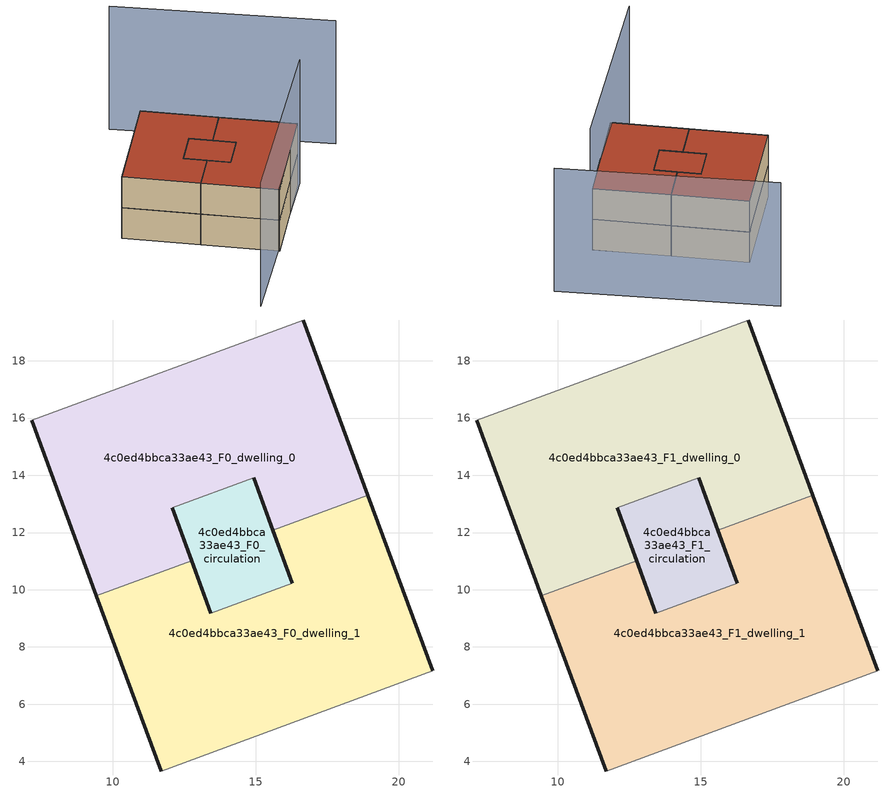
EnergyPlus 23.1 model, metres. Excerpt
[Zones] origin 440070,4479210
4c0ed4bbca33ae43_F0_dwelling_0
 floor ground (EU_floor_Construction): 18.93,13.3 16.66,19.43 7.17,15.92 9.43,9.79 12.76,11.02 12.08,12.86 14.92,13.91 15.6,12.07 z0
 wall outside (EU_wall_Construction): 15.6,12.07 14.92,13.91 / 12.08,12.86 12.76,11.02 / 9.43,9.79 7.17,15.92 / 16.66,19.43 18.93,13.3 z0:3
 wall to 4c0ed4bbca33ae43_F0_dwelling_1 (EU_wall_Construction): 18.93,13.3 15.6,12.07 / 12.76,11.02 9.43,9.79 z0:3
 wall to 4c0ed4bbca33ae43_F0_circulation (EU_wall_Construction): 14.92,13.91 12.08,12.86 z0:3
 wall adiabatic (EU_wall_Construction): 7.17,15.92 16.66,19.43 z0:3
4c0ed4bbca33ae43_F0_dwelling_1
 floor ground (EU_floor_Construction): 21.2,7.17 18.93,13.3 15.6,12.07 16.28,10.23 13.44,9.18 12.76,11.02 9.43,9.79 11.7,3.66 z0
 wall outside (EU_wall_Construction): 11.7,3.66 9.43,9.79 / 12.76,11.02 13.44,9.18 / 16.28,10.23 15.6,12.07 / 18.93,13.3 21.2,7.17 z0:3
 wall to 4c0ed4bbca33ae43_F0_circulation (EU_wall_Construction): 13.44,9.18 16.28,10.23 z0:3
 wall adiabatic (EU_wall_Construction): 21.2,7.17 11.7,3.66 z0:3
4c0ed4bbca33ae43_F0_circulation
 floor ground (EU_floor_Construction): 16.28,10.23 14.92,13.91 12.08,12.86 13.44,9.18 z0
 wall outside (EU_wall_Construction): 14.92,13.91 16.28,10.23 / 13.44,9.18 12.08,12.86 z0:3
4c0ed4bbca33ae43_F1_dwelling_0
 floor to 4c0ed4bbca33ae43_F0_dwelling_0 (EU_floor_Construction): 18.93,13.3 16.66,19.43 7.17,15.92 9.43,9.79 12.76,11.02 12.08,12.86 14.92,13.91 15.6,12.07 z3
 wall outside (EU_wall_Construction): 15.6,12.07 14.92,13.91 / 12.08,12.86 12.76,11.02 / 9.43,9.79 7.17,15.92 / 16.66,19.43 18.93,13.3 z3:6
 wall to 4c0ed4bbca33ae43_F1_dwelling_1 (EU_wall_Construction): 18.93,13.3 15.6,12.07 / 12.76,11.02 9.43,9.79 z3:6
 wall to 4c0ed4bbca33ae43_F1_circulation (EU_wall_Construction): 14.92,13.91 12.08,12.86 z3:6
 wall adiabatic (EU_wall_Construction): 7.17,15.92 16.66,19.43 z3:6
 roof outside (EU_roof_Construction): 16.66,19.43 18.93,13.3 15.6,12.07 14.92,13.91 12.08,12.86 12.76,11.02 9.43,9.79 7.17,15.92 z6
4c0ed4bbca33ae43_F1_dwelling_1
 floor to 4c0ed4bbca33ae43_F0_dwelling_1 (EU_floor_Construction): 21.2,7.17 18.93,13.3 15.6,12.07 16.28,10.23 13.44,9.18 12.76,11.02 9.43,9.79 11.7,3.66 z3
 wall outside (EU_wall_Construction): 11.7,3.66 9.43,9.79 / 12.76,11.02 13.44,9.18 / 16.28,10.23 15.6,12.07 / 18.93,13.3 21.2,7.17 z3:6
 wall to 4c0ed4bbca33ae43_F1_circulation (EU_wall_Construction): 13.44,9.18 16.28,10.23 z3:6
 wall adiabatic (EU_wall_Construction): 21.2,7.17 11.7,3.66 z3:6
 roof outside (EU_roof_Construction): 18.93,13.3 21.2,7.17 11.7,3.66 9.43,9.79 12.76,11.02 13.44,9.18 16.28,10.23 15.6,12.07 z6
4c0ed4bbca33ae43_F1_circulation
 floor to 4c0ed4bbca33ae43_F0_circulation (EU_floor_Construction): 16.28,10.23 14.92,13.91 12.08,12.86 13.44,9.18 z3
 wall outside (EU_wall_Construction): 14.92,13.91 16.28,10.23 / 13.44,9.18 12.08,12.86 z3:6
 roof outside (EU_roof_Construction): 14.92,13.91 16.28,10.23 13.44,9.18 12.08,12.86 z6
shading: 3.71,1.01 21.52,7.2 / 28.16,7.46 21.16,24.78 z0:12
[Building]
EU S2 Campaign: North Axis=0; Terrain=City; Solar Distribution=FullExterior
[Site:Location]
Madrid: Latitude=40.5; Longitude=-3.5; Time Zone=1; Elevation=609
[SizingPeriod:WeatherFileDays]
AnnualSizingPeriod: Begin Month=1; Begin Day of Month=1; End Month=12; End Day of Month=31; Day of Week for Start Day=Monday; Use Weather File Daylight Saving Period=No; Use Weather File Rain and Snow Indicators=No
[MATERIAL]
EU_InternalMass_Material: Roughness=MediumRough; Thickness=0.1; Conductivity=1; Density=1800; Specific Heat=900; Thermal Absorptance=0.9; Solar Absorptance=0.7; Visible Absorptance=0.7
[MATERIAL:NOMASS] Roughness=MediumRough; Thermal Absorptance=0.9; Solar Absorptance=0.7; Visible Absorptance=0.7
Name | Thermal Resistance
EU_wall_NoMass | 0.609216
EU_roof_NoMass | 0.513268
EU_floor_NoMass | 0.568163
[CONSTRUCTION]
EU_wall_Construction: EU_wall_NoMass
EU_roof_Construction: EU_roof_NoMass
EU_floor_Construction: EU_floor_NoMass
EU_InternalMass_Construction: EU_InternalMass_Material
[ZONE] Type=1; Multiplier=1; Ceiling Height=autocalculate; Floor Area=autocalculate; Part of Total Floor Area=Yes
Name | Volume
4c0ed4bbca33ae43_F0_dwelling_0; 4c0ed4bbca33ae43_F1_dwelling_0 | 180.567
4c0ed4bbca33ae43_F0_dwelling_1; 4c0ed4bbca33ae43_F1_dwelling_1 | 180.55
4c0ed4bbca33ae43_F0_circulation; 4c0ed4bbca33ae43_F1_circulation | 35.7195
[INTERNALMASS] Construction=EU_InternalMass_Construction; Surface Area=60.1865
Name | Zone or ZoneList
4c0ed4bbca33ae43_F0_dwelling_0_EU_InternalMass | 4c0ed4bbca33ae43_F0_dwelling_0
4c0ed4bbca33ae43_F0_dwelling_1_EU_InternalMass | 4c0ed4bbca33ae43_F0_dwelling_1
4c0ed4bbca33ae43_F1_dwelling_0_EU_InternalMass | 4c0ed4bbca33ae43_F1_dwelling_0
4c0ed4bbca33ae43_F1_dwelling_1_EU_InternalMass | 4c0ed4bbca33ae43_F1_dwelling_1
[OTHEREQUIPMENT] Fuel Type=Electricity; Design Level Calculation Method=Watts/Area; Power per Zone Floor Area=1; Fraction Latent=0; Fraction Radiant=0; Fraction Lost=0; Carbon Dioxide Generation Rate=0; EndUse Subcategory=EU_Step8_InternalGains
Name | Zone or ZoneList or Space or SpaceList | Schedule
EU_Step8_InternalGain_4c0ed4bbca33ae43_F0_dwelling_0_f000 | 4c0ed4bbca33ae43_F0_dwelling_0 | EU_Step8_GainSchedule_4c0ed4bbca33ae43_F0_dwelling_0_f000
EU_Step8_InternalGain_4c0ed4bbca33ae43_F0_dwelling_1_f000 | 4c0ed4bbca33ae43_F0_dwelling_1 | EU_Step8_GainSchedule_4c0ed4bbca33ae43_F0_dwelling_1_f000
EU_Step8_InternalGain_4c0ed4bbca33ae43_F1_dwelling_0_f000 | 4c0ed4bbca33ae43_F1_dwelling_0 | EU_Step8_GainSchedule_4c0ed4bbca33ae43_F1_dwelling_0_f000
EU_Step8_InternalGain_4c0ed4bbca33ae43_F1_dwelling_1_f000 | 4c0ed4bbca33ae43_F1_dwelling_1 | EU_Step8_GainSchedule_4c0ed4bbca33ae43_F1_dwelling_1_f000
[ZONEINFILTRATION:DESIGNFLOWRATE] Schedule=EU_AlwaysOn; Design Flow Rate Calculation Method=Flow/Area; Flow Rate per Floor Area=0.0005; Constant Term Coefficient=1; Temperature Term Coefficient=0; Velocity Term Coefficient=0; Velocity Squared Term Coefficient=0
Name | Zone or ZoneList or Space or SpaceList
EU_Circulation_Infiltration_4c0ed4bbca33ae43_F0_circulation | 4c0ed4bbca33ae43_F0_circulation
EU_Circulation_Infiltration_4c0ed4bbca33ae43_F1_circulation | 4c0ed4bbca33ae43_F1_circulation
[ZONEVENTILATION:DESIGNFLOWRATE] Schedule=EU_AlwaysOn; Design Flow Rate Calculation Method=AirChanges/Hour; Air Changes per Hour=0.752966; Ventilation Type=Natural; Fan Pressure Rise=0; Fan Total Efficiency=1; Constant Term Coefficient=1; Temperature Term Coefficient=0; Velocity Term Coefficient=0; Velocity Squared Term Coefficient=0; Minimum Indoor Temperature=-100; Maximum Indoor Temperature=100; Delta Temperature=-100; Minimum Outdoor Temperature=-100; Maximum Outdoor Temperature=100; Maximum Wind Speed=40
Name | Zone or ZoneList or Space or SpaceList
EU_ConstantAir_4c0ed4bbca33ae43_F0_dwelling_0 | 4c0ed4bbca33ae43_F0_dwelling_0
EU_ConstantAir_4c0ed4bbca33ae43_F0_dwelling_1 | 4c0ed4bbca33ae43_F0_dwelling_1
EU_ConstantAir_4c0ed4bbca33ae43_F1_dwelling_0 | 4c0ed4bbca33ae43_F1_dwelling_0
EU_ConstantAir_4c0ed4bbca33ae43_F1_dwelling_1 | 4c0ed4bbca33ae43_F1_dwelling_1
[HVACTEMPLATE:THERMOSTAT] Constant Heating Setpoint=20; Constant Cooling Setpoint=50
EU_HeatOnly_4c0ed4bbca33ae43_F0_dwelling_0; EU_HeatOnly_4c0ed4bbca33ae43_F0_dwelling_1; EU_HeatOnly_4c0ed4bbca33ae43_F1_dwelling_0; EU_HeatOnly_4c0ed4bbca33ae43_F1_dwelling_1
[HVACTEMPLATE:ZONE:IDEALLOADSAIRSYSTEM] System Availability Schedule=EU_AlwaysOn; Maximum Heating Supply Air Temperature=50; Minimum Cooling Supply Air Temperature=13; Maximum Heating Supply Air Humidity Ratio=0.0156; Minimum Cooling Supply Air Humidity Ratio=0.0077; Heating Limit=NoLimit; Cooling Limit=NoLimit; Heating Availability Schedule=EU_AlwaysOn; Cooling Availability Schedule=EU_CoolingOff; Dehumidification Control Type=ConstantSensibleHeatRatio; Cooling Sensible Heat Ratio=0.7; Dehumidification Setpoint=60; Humidification Control Type=None; Humidification Setpoint=30; Outdoor Air Method=None; Outdoor Air Flow Rate per Person=0.00944; Outdoor Air Flow Rate per Zone Floor Area=0; Outdoor Air Flow Rate per Zone=0; Demand Controlled Ventilation Type=None; Outdoor Air Economizer Type=NoEconomizer; Heat Recovery Type=None; Sensible Heat Recovery Effectiveness=0.7; Latent Heat Recovery Effectiveness=0.65
Name | Template Thermostat
4c0ed4bbca33ae43_F0_dwelling_0 | EU_HeatOnly_4c0ed4bbca33ae43_F0_dwelling_0
4c0ed4bbca33ae43_F0_dwelling_1 | EU_HeatOnly_4c0ed4bbca33ae43_F0_dwelling_1
4c0ed4bbca33ae43_F1_dwelling_0 | EU_HeatOnly_4c0ed4bbca33ae43_F1_dwelling_0
4c0ed4bbca33ae43_F1_dwelling_1 | EU_HeatOnly_4c0ed4bbca33ae43_F1_dwelling_1
[SIZING:ZONE] Zone Cooling Design Supply Air Temperature Input Method=SupplyAirTemperature; Zone Cooling Design Supply Air Temperature=13; Zone Heating Design Supply Air Temperature Input Method=SupplyAirTemperature; Zone Heating Design Supply Air Temperature=50; Zone Cooling Design Supply Air Humidity Ratio=0.008; Zone Heating Design Supply Air Humidity Ratio=0.008; Cooling Design Air Flow Method=DesignDay; Cooling Design Air Flow Rate=0; Cooling Minimum Air Flow per Zone Floor Area=0.000762; Cooling Minimum Air Flow=0; Cooling Minimum Air Flow Fraction=0.2; Heating Design Air Flow Method=DesignDay; Heating Design Air Flow Rate=0; Heating Maximum Air Flow per Zone Floor Area=0.002032; Heating Maximum Air Flow=0.141576; Heating Maximum Air Flow Fraction=0.3; Account for Dedicated Outdoor Air System=No; Dedicated Outdoor Air System Control Strategy=NeutralSupplyAir; Dedicated Outdoor Air Low Setpoint Temperature for Design=autosize; Dedicated Outdoor Air High Setpoint Temperature for Design=autosize; Zone Load Sizing Method=Sensible Load Only No Latent Load; Zone Latent Cooling Design Supply Air Humidity Ratio Input Method=HumidityRatioDifference; Zone Cooling Design Supply Air Humidity Ratio Difference=0.005; Zone Latent Heating Design Supply Air Humidity Ratio Input Method=HumidityRatioDifference; Zone Humidification Design Supply Air Humidity Ratio Difference=0.005
4c0ed4bbca33ae43_F0_dwelling_0; 4c0ed4bbca33ae43_F0_dwelling_1; 4c0ed4bbca33ae43_F1_dwelling_0; 4c0ed4bbca33ae43_F1_dwelling_1
[SCHEDULE:CONSTANT]
Name | Hourly Value
EU_AlwaysOn | 1
EU_CoolingOff | 0
[SCHEDULE:FILE] Column Number=1; Rows to Skip at Top=0; Number of Hours of Data=8760; Column Separator=Comma; Interpolate to Timestep=No; Minutes per Item=60; Adjust Schedule for Daylight Savings=Yes
Name | File
EU_Step8_GainSchedule_4c0ed4bbca33ae43_F0_dwelling_0_f000 | ../../schedules/4c0ed4bbca33ae43/4c0ed4bbca33ae43_F0_dwelling_0_f000_gain.csv
EU_Step8_GainSchedule_4c0ed4bbca33ae43_F0_dwelling_1_f000 | ../../schedules/4c0ed4bbca33ae43/4c0ed4bbca33ae43_F0_dwelling_1_f000_gain.csv
EU_Step8_GainSchedule_4c0ed4bbca33ae43_F1_dwelling_0_f000 | ../../schedules/4c0ed4bbca33ae43/4c0ed4bbca33ae43_F1_dwelling_0_f000_gain.csv
EU_Step8_GainSchedule_4c0ed4bbca33ae43_F1_dwelling_1_f000 | ../../schedules/4c0ed4bbca33ae43/4c0ed4bbca33ae43_F1_dwelling_1_f000_gain.csv
